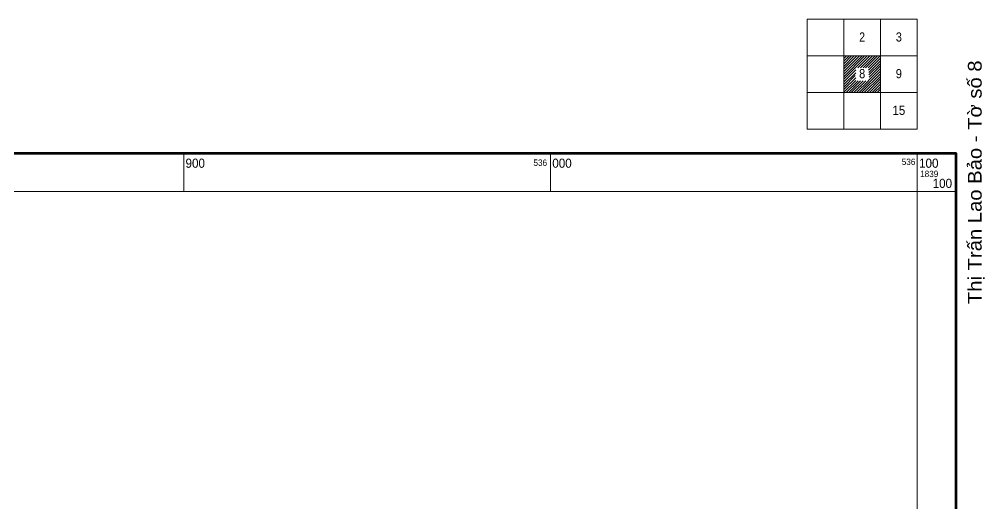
# Model space of a CAD drawing. Header units: metres. Extents: x 535390 to 536118, y 1838364 to 1839147.
# Drawn here: x 535855.2 to 536118.4, y 1839014.9 to 1839147 of the extents above; entities that cross this region are included whole.
import ezdxf
from ezdxf.enums import TextEntityAlignment as Align

# ---------------------------------------------------------------- set-up
doc = ezdxf.new("R2010")
doc.units = ezdxf.units.M
doc.header["$LTSCALE"] = 0.32
doc.header["$PDMODE"] = 32
doc.header["$PDSIZE"] = 0.16
doc.layers.add('63', color=7, linetype='Continuous', lineweight=13)

msp = doc.modelspace()

# ---------------------------------------------------------------- linework, layer by layer
at = {"layer": '63'}
for p, q in [((536080, 1839117), (536080, 1839147)), ((536090, 1839117), (536090, 1839147)), ((536070, 1839137), (536100, 1839137)), ((536080, 1839136.29), (536080.71, 1839137)), ((536080, 1839135.59), (536081.41, 1839137)), ((536080, 1839134.88), (536082.12, 1839137)), ((536080, 1839134.17), (536082.83, 1839137)), ((536080, 1839133.46), (536083.54, 1839137)), ((536080, 1839132.76), (536084.24, 1839137)), ((536080, 1839132.05), (536084.95, 1839137)), ((536080, 1839131.34), (536085.66, 1839137)), ((536080, 1839130.64), (536086.36, 1839137)), ((536083.82, 1839133.75), (536087.07, 1839137)), ((536084.53, 1839133.75), (536087.78, 1839137)), ((536085.24, 1839133.75), (536088.49, 1839137)), ((536085.94, 1839133.75), (536089.19, 1839137)), ((536086.65, 1839133.75), (536089.9, 1839137)), ((536086.75, 1839133.14), (536090, 1839136.39)), ((536086.82, 1839132.52), (536090, 1839135.69)), ((536086.84, 1839131.82), (536090, 1839134.98)), ((536086.9, 1839131.17), (536090, 1839134.27)), ((536080, 1839129.93), (536083.25, 1839133.18)), ((536080, 1839129.22), (536083.22, 1839132.44)), ((536080, 1839128.52), (536083.12, 1839131.64)), ((536084.14, 1839127), (536090, 1839132.86)), ((536084.85, 1839127), (536090, 1839132.15)), ((536085.56, 1839127), (536090, 1839131.44)), ((536086.75, 1839130.32), (536090, 1839133.56)), ((536080, 1839127.81), (536083.22, 1839131.02)), ((536080, 1839127.1), (536083.25, 1839130.35)), ((536080.61, 1839127), (536083.86, 1839130.25)), ((536081.31, 1839127), (536084.56, 1839130.25)), ((536082.02, 1839127), (536085.27, 1839130.25)), ((536082.73, 1839127), (536085.98, 1839130.25)), ((536083.44, 1839127), (536086.68, 1839130.25)), ((536086.26, 1839127), (536090, 1839130.74)), ((536086.97, 1839127), (536090, 1839130.03)), ((536087.68, 1839127), (536090, 1839129.32)), ((536088.38, 1839127), (536090, 1839128.62)), ((536070, 1839127), (536100, 1839127)), ((536089.09, 1839127), (536090, 1839127.91)), ((536089.8, 1839127), (536090, 1839127.2)), ((535900, 1839100), (535900, 1839110.5)), ((536000, 1839100), (536000, 1839110.5)), ((536100, 1839100), (536100, 1839110.5)), ((536100, 1839100), (536110.5, 1839100))]:
    msp.add_line(p, q, dxfattribs=at)
for points in [[(536070, 1839117), (536100, 1839117), (536100, 1839147), (536070, 1839147)], [(535400, 1839100), (536100, 1839100), (536100, 1838400), (535400, 1838400)]]:
    msp.add_lwpolyline(points, close=True, dxfattribs=at)
at = {"layer": '63', "lineweight": 158}
msp.add_lwpolyline([(535389.5, 1839110.5), (536110.5, 1839110.5), (536110.5, 1838389.5), (535389.5, 1838389.5)], close=True, dxfattribs=at)
at = {"layer": '63'}
msp.add_point((536080, 1839137), dxfattribs=at)

# ---------------------------------------------------------------- texts
for s, width, p in [('2', 0.85, (536084.985, 1839140.93)), ('3', 0.9, (536094.99, 1839140.93)), ('8', 0.9, (536084.99, 1839130.93)), ('9', 0.9, (536094.99, 1839130.93)), ('15', 0.95, (536094.99, 1839120.93))]:
    msp.add_text(s, height=2.5, dxfattribs=dict(at, width=width)).set_placement(p, align=Align.CENTER)
at = {"layer": '63', "width": 1.1}
msp.add_text('Thị Trấn Lao Bảo - Tờ số 8 ', height=3.75, rotation=90, dxfattribs=at).set_placement((536117.57, 1839137.31), align=Align.RIGHT)
at = {"layer": '63', "width": 0.95}
for s, height, p in [('900', 2.5, (535900.5, 1839106.5)), ('000', 2.5, (536000.5, 1839106.5)), ('100', 2.5, (536100.5, 1839106.5)), ('1839', 1.75, (536100.8, 1839103.96))]:
    msp.add_text(s, height=height, dxfattribs=at).set_placement(p)
for s, height, p in [('536', 1.75, (535999.08, 1839107.01)), ('536', 1.75, (536099.5, 1839107.25)), ('100', 2.5, (536109.5, 1839101))]:
    msp.add_text(s, height=height, dxfattribs=at).set_placement(p, align=Align.RIGHT)

doc.saveas('drawing.dxf')
